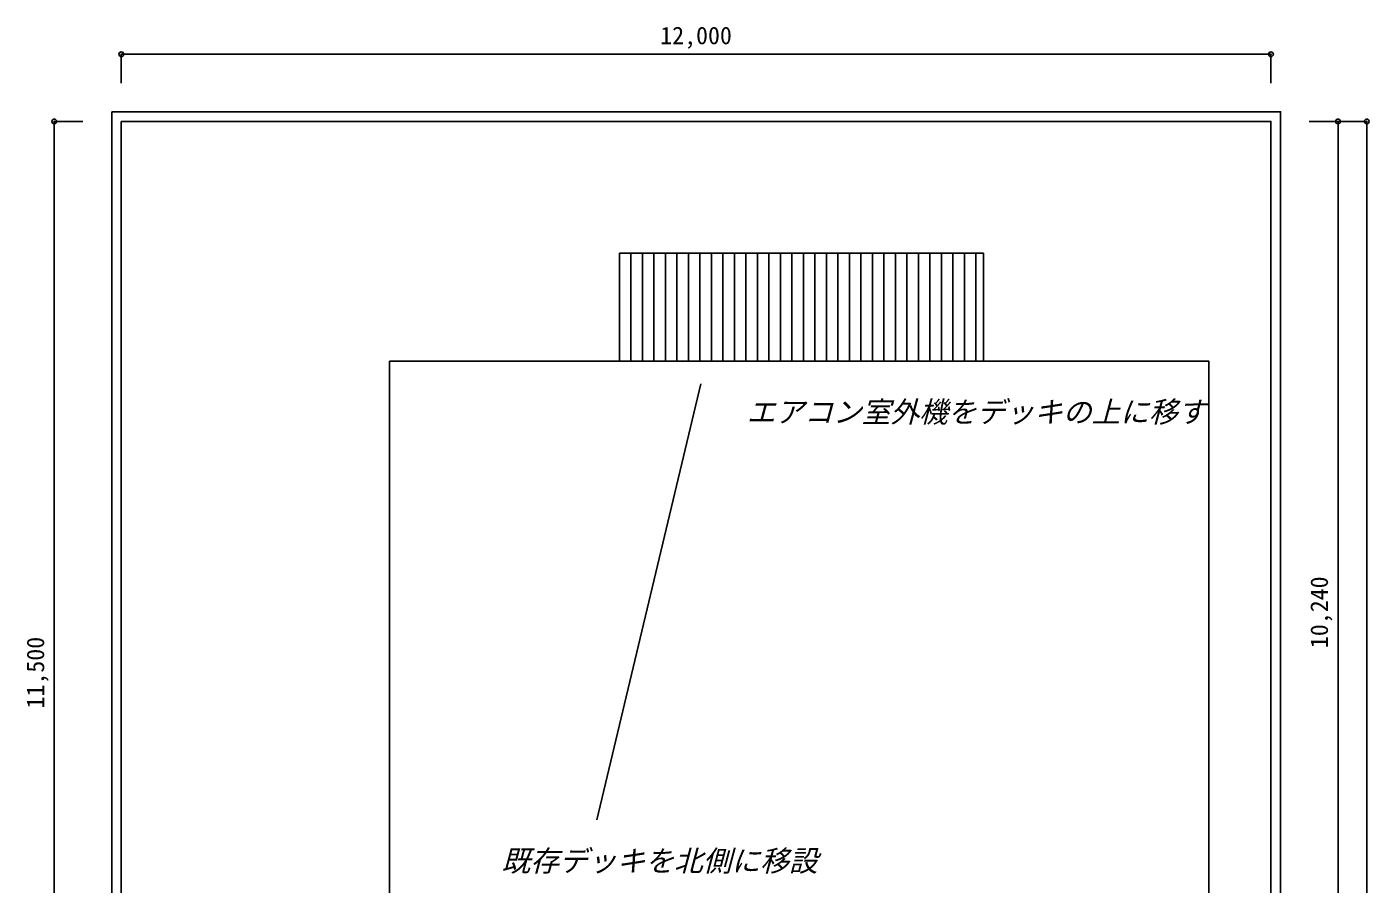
# Model space of a CAD drawing. Units: millimetres at full size. Extents: x -18776 to 18824, y -13732 to 14417.
# Drawn here: x -16472 to -2461, y 5474 to 14417 of the extents above; entities that cross this region are included whole.
import ezdxf
from ezdxf.enums import TextEntityAlignment as Align

# ---------------------------------------------------------------- set-up
doc = ezdxf.new("R2010")
doc.units = ezdxf.units.MM
doc.header["$LTSCALE"] = 100
doc.header["$PDMODE"] = 32
doc.header["$PDSIZE"] = 50
for name, color, linetype in [('0-9_文字（デッキ等）', 7, 'Continuous'), ('0-A_境界・築造物', 7, 'Continuous'), ('0-B_補助線', 3, 'Continuous'), ('0-C_寸法（境界・築造物）', 7, 'Continuous')]:
    doc.layers.add(name, color=color, linetype=linetype)
doc.styles.add('ＭＳ ゴシック', font='')
doc.styles.get('ＭＳ ゴシック').set_extended_font_data('MS Gothic')

msp = doc.modelspace()

# ---------------------------------------------------------------- linework, layer by layer
at = {"layer": '0-9_文字（デッキ等）'}
msp.add_line((-10522.6, 6145.1), (-9438.6, 10692.6), dxfattribs=at)
at = {"layer": '0-A_境界・築造物'}
for p, q in [((-15586.1, 13530.8), (-15586.1, 1930.8)), ((-15486.1, 13430.8), (-15486.1, 1930.8)), ((-10286.1, 12055.8), (-10286.1, 10930.8)), ((-10286.1, 12055.8), (-6486.1, 12055.8)), ((-10166.1, 12055.8), (-10166.1, 10930.8)), ((-10046.1, 12055.8), (-10046.1, 10930.8)), ((-9926.1, 12055.8), (-9926.1, 10930.8)), ((-9806.1, 12055.8), (-9806.1, 10930.8)), ((-9686.1, 12055.8), (-9686.1, 10930.8)), ((-9566.1, 12055.8), (-9566.1, 10930.8)), ((-9446.1, 12055.8), (-9446.1, 10930.8)), ((-9326.1, 12055.8), (-9326.1, 10930.8)), ((-9206.1, 12055.8), (-9206.1, 10930.8)), ((-9086.1, 12055.8), (-9086.1, 10930.8)), ((-8966.1, 12055.8), (-8966.1, 10930.8)), ((-8846.1, 12055.8), (-8846.1, 10930.8)), ((-8726.1, 12055.8), (-8726.1, 10930.8)), ((-8606.1, 12055.8), (-8606.1, 10930.8)), ((-8486.1, 12055.8), (-8486.1, 10930.8)), ((-8366.1, 12055.8), (-8366.1, 10930.8)), ((-8246.1, 12055.8), (-8246.1, 10930.8)), ((-8126.1, 12055.8), (-8126.1, 10930.8)), ((-8006.1, 12055.8), (-8006.1, 10930.8)), ((-7886.1, 12055.8), (-7886.1, 10930.8)), ((-7766.1, 12055.8), (-7766.1, 10930.8)), ((-7646.1, 12055.8), (-7646.1, 10930.8)), ((-7526.1, 12055.8), (-7526.1, 10930.8)), ((-7406.1, 12055.8), (-7406.1, 10930.8)), ((-7286.1, 12055.8), (-7286.1, 10930.8)), ((-7166.1, 12055.8), (-7166.1, 10930.8)), ((-7046.1, 12055.8), (-7046.1, 10930.8)), ((-6926.1, 12055.8), (-6926.1, 10930.8)), ((-6806.1, 12055.8), (-6806.1, 10930.8)), ((-6686.1, 12055.8), (-6686.1, 10930.8)), ((-6566.1, 12055.8), (-6566.1, 10930.8)), ((-6486.1, 12055.8), (-6486.1, 10930.8)), ((-12686.1, 10930.8), (-12686.1, 3190.8)), ((-10286.1, 10930.8), (-6486.1, 10930.8))]:
    msp.add_line(p, q, dxfattribs=at)
for points in [[(-15586.1, 13530.8), (-3386.1, 13530.8), (-3386.1, -11569.2)], [(-15486.1, 13430.8), (-3486.1, 13430.8), (-3486.1, -11569.2)], [(-12686.1, 10930.8), (-4136.1, 10930.8), (-4136.1, 3190.8)]]:
    msp.add_lwpolyline(points, dxfattribs=at)
at = {"layer": '0-C_寸法（境界・築造物）', "color": 4}
for p, q in [((-15486.1, 14130.8), (-15486.1, 13830.8)), ((-15486.1, 14130.8), (-3486.1, 14130.8)), ((-3486.1, 14130.8), (-3486.1, 13830.8)), ((-16186.1, 13430.8), (-15886.1, 13430.8)), ((-16186.1, 13430.8), (-16186.1, 1930.8)), ((-2786.1, 13430.8), (-3086.1, 13430.8)), ((-2486.1, 13430.8), (-2786.1, 13430.8)), ((-2786.1, 13430.8), (-2786.1, 3190.8)), ((-2486.1, 13430.8), (-2486.1, -11569.2))]:
    msp.add_line(p, q, dxfattribs=at)
at = {"layer": '0-C_寸法（境界・築造物）'}
for p in [(-15486.1, 14130.8), (-3486.1, 14130.8), (-16186.1, 13430.8), (-2786.1, 13430.8), (-2486.1, 13430.8)]:
    msp.add_point(p, dxfattribs=at)

# ---------------------------------------------------------------- texts
at = {"layer": '0-9_文字（デッキ等）', "color": 3, "style": 'ＭＳ ゴシック', "oblique": 15}
msp.add_text('既存デッキを北側に移設', height=219.9, dxfattribs=at).set_placement((-11516.9, 5540.8), align=Align.BOTTOM_LEFT)
at = {"layer": '0-B_補助線', "style": 'ＭＳ ゴシック', "oblique": 15}
msp.add_text('エアコン室外機をデッキの上に移す', height=219.9, dxfattribs=at).set_placement((-8958.4, 10224.1), align=Align.BOTTOM_LEFT)
at = {"layer": '0-C_寸法（境界・築造物）', "style": 'ＭＳ ゴシック'}
msp.add_text('12,000', height=183.3, dxfattribs=at).set_placement((-9861.1, 14180.8), align=Align.BOTTOM_LEFT)
for s, p in [('10,240', (-2836.1, 7935.8)), ('11,500', (-16236.1, 7305.8))]:
    msp.add_text(s, height=183.3, rotation=90, dxfattribs=at).set_placement(p, align=Align.BOTTOM_LEFT)

doc.saveas('drawing.dxf')
